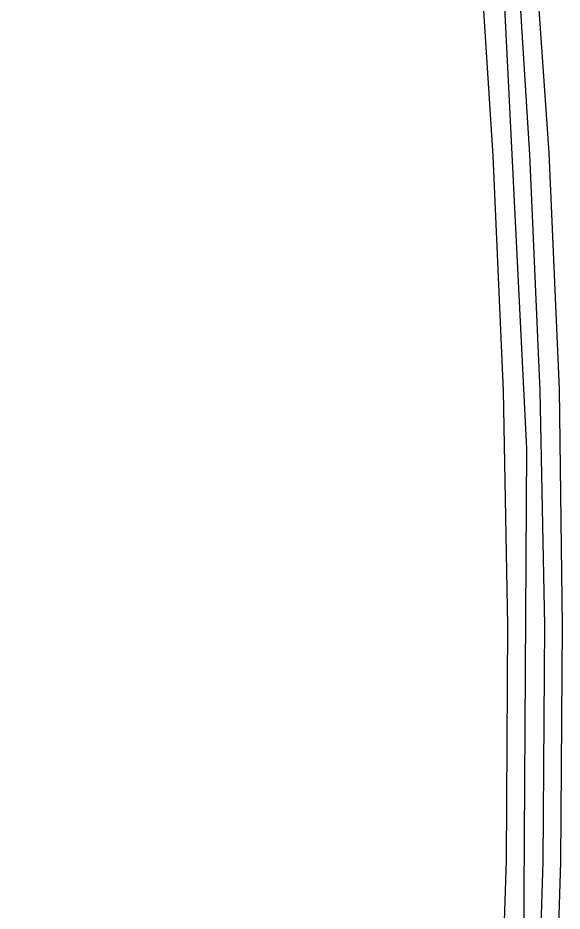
# Model space of a CAD drawing. Header units: feet. Extents: x -84 to 198, y -22 to 181.
# Drawn here: x 140.37 to 145.28, y 112.36 to 120.42 of the extents above; entities that cross this region are included whole.
import ezdxf

# ---------------------------------------------------------------- set-up
doc = ezdxf.new("R2010")
doc.units = ezdxf.units.FT
doc.layers.add('A-AREA-UNIDAD', color=30, linetype='CONTINUOUS')
doc.layers.add('A-LINEA', color=7, linetype='CONTINUOUS')

msp = doc.modelspace()

# ---------------------------------------------------------------- linework, layer by layer
at = {"layer": 'A-AREA-UNIDAD'}
msp.add_lwpolyline([(134.912, 109.5644), (136, 109.5289), (136.08, 108.9244), (144.448, 107.0044), (144.48, 105.7778), (143.84, 100.7289), (143.2, 97.8489), (142.48, 95.6089), (140.288, 90.9333), (136.608, 85.76), (138.8, 88.4444), (140.4, 90.9333), (141.84, 93.7778), (142.96, 96.7289), (144.128, 102.0089), (144.928, 111.0044), (144.96, 116.5333), (144.72, 121.3689), (143.6, 130.0978)], dxfattribs=at)
at = {"layer": 'A-LINEA'}
for points in [[(143.7867, 129.7644), (144.1333, 127.6578), (144.4267, 125.5511), (144.6667, 123.4311), (144.8533, 121.3111), (144.9867, 119.1911), (145.08, 117.0578), (145.12, 114.9378), (145.1067, 112.8044), (145.04, 110.6844), (144.92, 108.5511), (144.76, 106.4311), (144.5333, 104.3111), (144.2667, 102.2044)], [(143.9467, 129.7911), (144.2933, 127.6844), (144.5867, 125.5644), (144.8267, 123.4578), (145.0133, 121.3244), (145.16, 119.2044), (145.2533, 117.0711), (145.28, 114.9378), (145.2667, 112.8044), (145.2, 110.6711), (145.0933, 108.5378), (144.92, 106.4178), (144.7067, 104.2978), (144.4267, 102.1778)], [(143.4533, 129.6978), (143.8, 127.6044), (144.0933, 125.5111), (144.3333, 123.4044), (144.52, 121.2844), (144.6533, 119.1778), (144.7467, 117.0578), (144.7867, 114.9378), (144.7733, 112.8178), (144.7067, 110.6978), (144.5867, 108.5778), (144.4267, 106.4578), (144.2, 104.3511), (143.9333, 102.2444)]]:
    msp.add_lwpolyline(points, dxfattribs=at)

doc.saveas('drawing.dxf')
